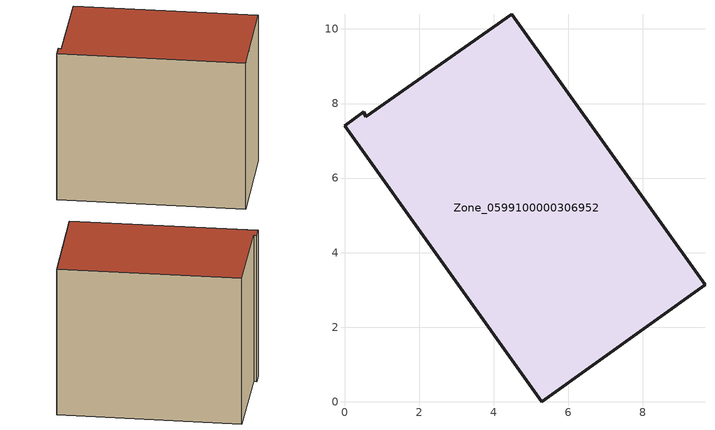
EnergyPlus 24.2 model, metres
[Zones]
Zone_0599100000306952
 floor ground (C_G): 0,7.41 0.51,7.77 0.57,7.64 4.48,10.39 9.67,3.14 5.29,0 z0
 wall outside (C_F): 5.29,0 9.67,3.14 4.48,10.39 0.57,7.64 0.51,7.77 0,7.41 5.29,0 z0:7.73
 roof outside (C_R): 0.51,7.77 0,7.41 5.29,0 9.67,3.14 4.48,10.39 0.57,7.64 z7.73
[BUILDING]
Pand.0599100000306952: North Axis=0; Terrain=City; Loads Convergence Tolerance Value=0.04; Temperature Convergence Tolerance Value=0.4; Solar Distribution=FullExterior; Maximum Number of Warmup Days=25; Minimum Number of Warmup Days=1
[Site:Location]
Rotterdam.The.Hague.AP_ZH_NLD Design_Conditions: Latitude=51.96; Longitude=4.45; Time Zone=1; Elevation=-4.5
[SITE:GROUNDTEMPERATURE:BUILDINGSURFACE]
18, 18, 18, 18, 18, 18, 18, 18, 18, 18, 18, 18
[MATERIAL] Thermal Absorptance=0.9; Solar Absorptance=0.7; Visible Absorptance=0.7
Name | Roughness | Thickness | Conductivity | Density | Specific Heat
G.TI.1975-1991 | MediumSmooth | 0.15 | 0.288461 | 540 | 1210
F.TI.1975-1991 | Rough | 0.3 | 0.230769 | 1920 | 840
R.TI.1975-1991 | MediumRough | 0.2 | 0.153846 | 1500 | 1000
[CONSTRUCTION]
C_G: G.TI.1975-1991
C_F: F.TI.1975-1991
C_R: R.TI.1975-1991
[ZONE]
Zone_0599100000306952: Type=1; Multiplier=1; Ceiling Height=Autocalculate; Volume=Autocalculate; Floor Area=autocalculate; Part of Total Floor Area=Yes
[ZONEINFILTRATION:DESIGNFLOWRATE]
Infil_Zone_0599100000306952: Zone or ZoneList or Space or SpaceList=Zone_0599100000306952; Schedule=AlwaysOn; Design Flow Rate Calculation Method=Flow/Area; Flow Rate per Floor Area=0.003; Constant Term Coefficient=1; Temperature Term Coefficient=0; Velocity Term Coefficient=0; Velocity Squared Term Coefficient=0
[HVACTEMPLATE:ZONE:IDEALLOADSAIRSYSTEM]
Zone_0599100000306952: Maximum Heating Supply Air Temperature=50; Minimum Cooling Supply Air Temperature=13; Maximum Heating Supply Air Humidity Ratio=0.0156; Minimum Cooling Supply Air Humidity Ratio=0.0077; Heating Limit=NoLimit; Cooling Limit=NoLimit; Dehumidification Control Type=ConstantSensibleHeatRatio; Cooling Sensible Heat Ratio=0.7; Dehumidification Setpoint=60; Humidification Control Type=None; Humidification Setpoint=30; Outdoor Air Method=None; Outdoor Air Flow Rate per Person=0.00944; Outdoor Air Flow Rate per Zone Floor Area=0; Outdoor Air Flow Rate per Zone=0; Demand Controlled Ventilation Type=None; Outdoor Air Economizer Type=NoEconomizer; Heat Recovery Type=None; Sensible Heat Recovery Effectiveness=0.7; Latent Heat Recovery Effectiveness=0.65
[ZONECONTROL:THERMOSTAT]
ThermostatControl_Zone_0599100000306952: Zone or ZoneList=Zone_0599100000306952; Control Type Schedule=DualSetpointControlType; Control 1=Thermostat_Zone_0599100000306952; Temperature Difference Between Cutout And Setpoint=0
[THERMOSTATSETPOINT:DUALSETPOINT]
Thermostat_Zone_0599100000306952: Heating Setpoint Temperature Schedule=HeatingSetpoint_Zone_0599100000306952; Cooling Setpoint Temperature Schedule=CoolingSetpoint_Zone_0599100000306952
[SCHEDULE:COMPACT]
HeatingSetpoint_Zone_0599100000306952: Through: 12/31, For: AllDays, Until: 24:00, 21
CoolingSetpoint_Zone_0599100000306952: Through: 12/31, For: AllDays, Until: 24:00, 24
DualSetpointControlType: Through: 12/31, For: AllDays, Until: 24:00, 4
AlwaysOn: Through: 12/31, For: AllDays, Until: 24:00, 1
